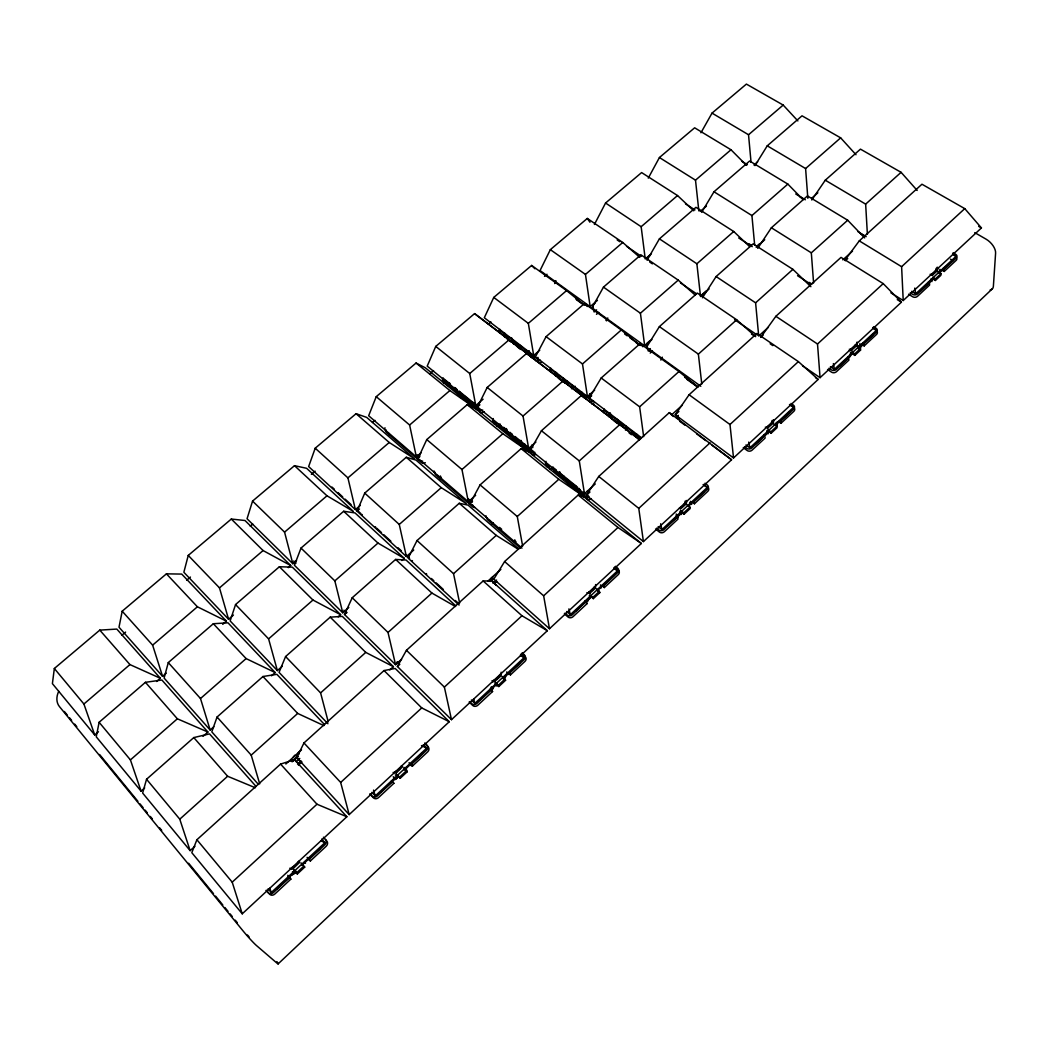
<?xml version="1.0" encoding="UTF-8"?>
<svg xmlns="http://www.w3.org/2000/svg" width="1048" height="1048" viewBox="0 0 1048 1048"><rect width="100%" height="100%" fill="white"/><g stroke="black" fill="none" stroke-linecap="round" stroke-linejoin="round"><path stroke-width="1.5" d="M859.91 348.132L859.923 343.521M686.283 500.472L686.126 504.009L680.388 509.105M861.548 346.875L861.561 344.202L864.181 345.919L876.547 334.417A3.471 2.699 -4.3 0 0 876.783 331.129M863.866 343.272L873.01 334.522L863.866 343.272L864.181 345.919M920.262 290.597L929.157 282.331L920.589 290.807M773.359 419.711L773.162 423.209L767.647 428.108M931.882 281.598L932.235 278.598L935.353 280.484L935.379 278.886L940.908 273.751L938.117 272.061M940.908 273.751L940.868 275.349L935.353 280.484M857.054 342.08L856.832 345.539L851.513 350.255A8.266 6.471 -5.1 0 1 849.391 350.661M944.065 268.747L952.868 260.297L944.078 268.471L944.222 271.471L941.562 269.873M937.554 267.41L937.305 270.829L932.183 275.375M850.57 352.429L850.386 356.307L836.278 369.446A3.498 2.764 -5.4 0 1 831.339 369.852L828.955 368.241M939.676 272.467L939.886 269.271M930.572 281.781L930.886 279.056M156.624 681.475L160.331 678.266L116.813 629.075L99.783 630.123L54.339 668.493L52.4 683.637L94.739 734.976L98.46 731.766M203.037 736.325L207.897 732.028L161.877 680.008L145.436 682.314L99.115 722.282L96.246 736.796L141.048 791.122L144.69 787.9M222.713 624.333L226.394 621.15L181.723 574.081L166.422 573.846L122.197 611.194L119 627.215L162.558 676.34L166.239 673.157M290.676 869.106A9.537 8.135 -47.6 0 0 292.968 868.74L299.872 862.137M396.079 773.031L402.694 766.691M288.266 567.649L290.702 565.54L244.97 520.502L231.307 519.048L188.247 555.414L183.858 572.274L228.569 619.276L233.442 615.058M492.599 681.724A8.816 7.729 -28.7 0 0 494.853 681.344L501.062 675.816L501.141 672.2M589.539 593.456L595.5 588.138L595.618 584.574M271.484 675.803L275.166 672.554L227.979 622.813L213.334 623.73L168.283 662.598L164.104 678.082L210.163 730.024L213.844 726.762M256.105 786.511L209.521 733.875L193.788 737.582L146.55 779.267L142.633 793.048L190.133 850.635L194.915 846.312M294.501 465.679L326.989 495.796L353.333 511.398L306.606 468.299L294.501 465.679L252.555 501.101L247.053 518.747L292.824 563.719L296.519 560.51M338.176 616.853L340.613 614.704L292.327 567.138L279.384 566.745L235.551 604.565L230.154 620.94L277.379 670.602L282.24 666.305M324.566 724.613L276.842 674.322L262.969 676.51L217.067 717.029L211.801 731.858L258.411 784.428M356.071 413.698L389.24 442.479L414.353 458.644L366.682 417.392L356.071 413.698L315.212 448.203L308.636 466.57L355.39 509.616L360.316 505.372M401.882 560.536L404.292 558.401L354.997 512.917L343.679 511.267L301.012 548.078L294.436 565.304L342.762 612.792L348.801 607.46M196.893 839.749L191.81 852.679L242.245 913.817L346.849 816.746L294.514 759.643L280.576 764.097L196.893 839.749L232.211 882.167L242.245 913.817M584.352 497.119L578.155 495.049L504.612 561.545L493.818 579.125L549.48 628.735L641.363 543.48L425.278 367.769L416.082 363.027L376.245 396.655L368.66 415.729L416.357 456.902L421.244 452.684M937.305 270.829L937.436 270.489A8.201 6.157 -3.2 0 0 937.043 267.319M389.804 669.908L393.38 666.672L342.316 616.381L330.225 617.154L285.593 656.546L279.056 672.358L327.919 723.749M554.706 283.563L555.912 280.668M413.724 550.056L406.388 556.554L357.054 511.136L364.73 493.11L406.27 457.269L416.043 460.098L466.295 503.59L441.26 487.661L406.27 457.269M856.832 345.539L856.976 345.185A8.266 6.471 -5.1 0 0 857.12 343.495M474.587 313.614L531.781 357.119L474.587 313.614L435.745 346.416L427.204 366.132L475.766 405.537L483.076 399.223M773.162 423.209L773.332 422.842A8.358 6.799 -8 0 0 773.529 421.047M686.126 504.009L686.309 503.616A8.463 7.126 -12.4 0 0 686.571 501.743M606.451 320.858L607.788 317.963M401.581 659.244L395.568 664.694L344.478 614.482L352.22 597.74L395.62 559.436L406.048 560.012L455.775 605.875M418.047 458.369L426.759 439.584L467.225 404.672L475.53 408.628M584.679 305.309L566.575 290.597L531.637 265.445L493.765 297.422L484.307 317.754L533.681 355.469L539.759 350.215M303.959 742.953L296.807 757.573L349.181 814.597L449.278 721.718L395.188 668.454L384.04 670.55L303.959 742.953L340.666 782.45L349.181 814.597M639.791 257.376L622.748 242.481L587.299 218.442L550.344 249.647L540.034 270.554L590.168 306.632L597.426 300.357M535.908 442.046L528.651 448.452L477.482 406.938L487.189 387.446L526.607 353.438L585.491 398.214L526.607 353.438M518.668 548.916L468.076 505.123L459.247 503.276L417.025 540.545L408.144 558.152L459.089 605.05M660.869 360.08L662.349 357.198M594.413 224.482L605.561 203.024L641.612 172.579L677.532 195.557L693.763 210.792M640.276 345.473L621.281 329.989L584.496 303.501L546.074 336.644L535.436 356.805L587.417 396.511L594.648 390.118M775.73 425.396L777.485 423.759M528.48 451.688L521.17 448.623L480.076 484.897L470.12 503.328L472.543 501.167M648.267 178.134L659.428 157.528L694.641 127.804L730.993 149.759L746.451 165.322M695.073 294.96L678.226 280.117L640.918 254.808L603.465 287.126L591.937 307.916L644.69 345.879L651.895 339.513M397.375 666.476L406.441 650.297L483.154 580.946L491.722 581.024L547.357 630.713L451.491 719.662L397.375 666.476L399.799 664.288M700.955 132.768L712.024 113.118L746.399 84.089L783.184 105.062L797.882 120.926M587.771 601.356L587.836 599.115M581.457 395.41L639.621 439.675L581.457 395.41L541.436 430.728L530.471 449.933L584.457 493.739L595.264 483.953M647.061 260.218L659.415 238.852L695.951 207.334L733.731 231.503L749.739 246.712M397.795 777.406L395.712 779.345L393.983 777.55M641.533 437.828L589.264 397.913L601.198 377.987L640.171 343.587L678.973 371.529L697.732 386.895M701.662 212.325L713.989 191.771L749.634 161.012L787.86 184.094L803.056 199.657M296.283 871.766L294.108 873.796L292.431 871.87M754.966 165.636L767.241 145.829L802.021 115.817L840.653 137.851L855.993 154.724M755.66 336.657L736.679 319.771L697.365 293.099L659.402 326.609L646.564 347.216L700.824 386.267M702.409 297.802L716.111 276.554L753.119 243.896L792.904 269.349L810.89 286.694M586.369 495.285L598.749 476.434L669.331 412.624L731.57 459.784L643.42 541.58L586.369 495.285L589.985 492.01M757.73 248.337L771.38 227.77L807.458 195.924L847.701 220.224L864.665 237.922M811.794 199.985L825.274 180.204L860.46 149.143L901.097 172.331L917.17 190.435M675.253 414.772L689.086 394.755L756.879 333.474L798.38 361.612L818.174 379.428L733.535 457.963L675.253 414.772L678.894 411.484M802.519 365.765L820.06 377.673L901.398 302.204L883.215 283.615L841.02 257.389L775.861 316.3L760.704 337.377L763.101 335.203M844.819 260.336L859.281 240.883L921.952 184.225L964.763 208.631L981.439 227.94L903.219 300.527L890.879 292.837M278.113 963.911L992.443 288.711M268.091 888.809L271.249 892.542L324.959 842.644L321.736 839.042M371.883 792.34L375.25 795.917L426.667 748.141L423.248 744.696M471.377 700.038L474.849 703.378L524.131 657.594L520.515 654.279M566.667 611.482L570.322 614.678L617.6 570.767L613.892 567.675M658.183 526.594L661.93 529.581L707.308 487.425L703.418 484.451M745.953 444.994L749.883 447.863L793.48 407.358L789.668 404.554M830.396 366.656L834.405 369.341L876.338 330.395L872.722 327.513M911.629 291.318L915.69 293.82L956.038 256.341L952.645 253.38M394.991 777.97L393.197 776.791M397.074 776.031L395.279 774.852M677.414 515.564L676.17 514.044M277.288 888.691L295.824 870.993M301.785 865.438L320.426 848.029L308.872 859.072L310.365 860.984L326.177 846.273A3.969 3.419 -46.2 0 0 326.806 841.02L323.4 837.195M391.572 780.747L392.306 781.533L380.948 792.078L398.345 775.703M404.345 770.136L410.344 764.555M411.288 763.887L422.383 753.276L411.288 763.887L412.545 765.957L427.702 751.861A3.799 3.341 -36.8 0 0 428.121 746.896L424.702 743.451M490.49 688.85L491.211 689.61L480.325 699.723L497.237 683.807M503.119 678.331L509.014 672.868M509.407 672.698L520.057 662.506L509.407 672.698L510.442 674.899L524.969 661.393A3.681 3.236 -26.1 0 0 525.205 656.69L521.878 653.651M585.321 600.74L586.042 601.473L575.601 611.181L591.413 596.286M597.36 590.758L603.307 585.229M603.491 585.256L613.735 575.457L603.491 585.256L604.329 587.587L618.255 574.631A3.603 3.105 -17.1 0 0 618.333 570.178M676.327 516.206L677.021 516.913L667 526.227L682.445 511.699M688.313 506.236L693.003 501.887M693.776 501.35L703.627 491.918L693.776 501.35L694.431 503.787L707.806 491.342A3.55 2.974 -10.8 0 0 707.728 487.124M763.717 435.012L764.398 435.706L754.783 444.653L769.258 431.016M775.219 425.475L778.782 422.161M780.498 420.746L789.982 411.668L780.498 420.746L780.97 423.3L778.402 421.466M847.701 356.988L848.382 357.669L839.134 366.263L852.155 353.975M858.063 348.486L862.779 344.111M929.563 282.043L933.074 278.781M938.916 273.345L942.427 270.083M266.428 890.407L269.611 894.167A4.061 3.445 -49.7 0 0 274.812 894.049L290.872 879.115L289.038 877.504L277.013 888.363M289.313 877.831L273.371 892.647A4.061 3.445 -49.6 0 1 268.144 892.765L266.1 890.341M292.379 874.949L295.746 871.831L293.82 869.879M309.147 859.386L324.867 844.78A3.969 3.419 -46.1 0 0 325.496 839.527M392.306 781.533L377.319 796.021A3.878 3.38 -41.6 0 1 372.145 796.205L370.036 793.939M394.847 779.712L398.057 776.725L396.563 774.472M411.576 764.189L426.628 750.198A3.812 3.341 -36.7 0 0 427.06 745.22L424.899 743.045M491.211 689.61L476.879 703.496A3.747 3.288 -31.3 0 1 471.757 703.719L469.57 701.61M503.826 678.423L505.883 676.51M509.708 672.973L524.131 659.572A3.694 3.236 -26.1 0 0 524.38 654.869L522.153 652.825M586.042 601.473L572.313 614.796A3.642 3.183 -21.1 0 1 567.23 615.071L564.99 613.093M587.155 600.962L590.116 598.212L589.356 595.421M603.805 585.518L617.639 572.653A3.616 3.118 -17.1 0 0 617.717 568.199L615.438 566.3M677.021 516.913L663.869 529.685A3.576 3.039 -13.6 0 1 658.838 530.013L656.546 528.179M677.519 516.978L680.362 514.345L679.929 511.306M694.09 501.599L707.387 489.246A3.55 2.974 -10.9 0 0 707.308 485.014L704.976 483.246M764.398 435.706L751.783 447.968A3.537 2.908 -8.6 0 1 746.805 448.334L744.46 446.618M765.223 435.457L767.044 433.767L766.926 430.518M780.825 420.982L793.598 409.113A3.511 2.83 -6.9 0 0 793.375 405.104L791.004 403.454M864.194 343.495L876.469 332.085A3.485 2.699 -4.3 0 0 876.115 328.273L873.705 326.727M928.489 281.938L929.497 282.79L917.524 293.925A3.458 2.633 -3.4 0 1 912.638 294.357L910.227 292.864M944.392 268.943L956.208 257.965A3.445 2.568 -2.7 0 0 955.737 254.35L953.287 252.909M406.545 770.621L407.292 771.708L400.244 778.245L399.498 777.171L406.545 770.621L403.781 767.765M504.979 679.091L505.568 680.283L498.822 686.558L498.219 685.379L504.979 679.091L502.123 676.419M599.351 591.334L599.797 592.631L593.325 598.644L592.88 597.36L599.351 591.334L596.43 588.845M689.912 507.127L690.226 508.503L684.016 514.28L683.702 512.917L689.912 507.127L686.925 504.795M776.895 426.248L777.079 427.715L771.105 433.269L770.922 431.815L776.895 426.248L773.843 424.086M851.749 353.373L854.827 355.39L854.749 353.857L860.487 348.512L857.395 346.495M392.594 781.834L393.878 783.315L378.511 797.607A3.878 3.38 -41.7 0 1 373.35 797.777L369.996 794.214M491.512 689.885L492.56 691.536L477.823 705.239A3.734 3.288 -31.3 0 1 472.714 705.474L469.176 702.068M586.343 601.749L587.155 603.556L573.033 616.696A3.642 3.17 -21.2 0 1 567.964 616.971L564.348 613.787M780.97 423.3L793.834 411.34A3.511 2.83 -6.8 0 0 793.611 407.331L789.511 404.58M944.222 271.471L956.117 260.402A3.445 2.568 -2.6 0 0 956.261 257.271M304.706 867.128L303.789 866.172L296.427 873.01L297.357 873.966L304.706 867.128L301.117 863.107L303.055 865.032M854.827 355.39L860.565 350.058L860.487 348.512M232.211 882.167L316.981 804.222L346.849 816.746M340.666 782.45L421.728 707.924L449.278 721.718M451.491 719.662L444.378 687.095L521.956 615.752L547.357 630.713M549.48 628.735L543.65 595.814L617.979 527.485L641.363 543.48M643.42 541.58L638.769 508.359L710.033 442.832M733.535 457.963L729.984 424.506L798.38 361.612M820.06 377.673L817.519 344.006L883.215 283.615M903.219 300.527L901.608 266.69L964.763 208.631M296.204 761.713L299.793 758.451M493.005 583.291L496.569 580.068M675.895 417.497L678.266 415.336M494.342 583.539L496.726 581.378M297.54 764.058L301.077 760.848M298.431 765.132L301.955 761.922M285.855 763.992L301.51 749.831M487.713 581.286L500.852 569.405M671.558 414.903L682.314 405.17M768.407 327.251L758.713 336.028L755.595 302.82L716.111 276.554M842.841 259.878L852.509 251.127M292.104 761.83L294.514 759.643M845.317 260.729L847.727 258.542M293.532 760.848L298.353 756.486M559.75 471.81L561.047 475.609L567.964 481.818L569.234 480.678M625.46 430.125L626.704 429.012L625.905 426.012M190.133 850.635L179.771 819.182L227.626 776.267L255.345 787.755M259.694 783.852L251.206 755.123L297.684 713.439L323.871 725.596M328.234 721.862L320.596 692.898L365.752 652.406L393.38 666.672M395.568 664.694L388.009 632.442L431.907 593.076L455.382 606.491M459.627 603.045L453.548 573.675L496.241 535.397L518.367 549.309M522.638 546.06L517.28 516.52L558.807 479.277L582.439 495.56M584.457 493.739L579.295 460.91L619.696 424.676M643.655 436.636L639.634 406.807L678.973 371.529M701.78 384.066L698.374 354.119L736.679 319.771M755.595 302.82L792.904 269.349M813.589 282.96L811.322 252.83L847.701 220.224M867.39 234.32L865.648 204.124L901.097 172.331M607.565 415.519L609.857 413.475M553.003 466.923L550.239 469.399L549.519 467.316L546.375 464.762A3.419 2.803 -19.1 0 1 545.995 461.356M609.071 416.868L610.866 415.257M491.551 524.459L493.228 522.965M647.913 350.739L650.323 348.604M650.219 353.071L652.511 351.041M650.061 340.548L646.406 343.77L647.612 349.338M701.426 295.143L706.182 290.938M757.429 245.651L759.748 243.594M419.96 455.985L417.602 458.028L468.338 501.782L475.622 495.337M709.09 288.947L700.523 296.519L696.881 263.769L659.415 238.852M756.184 247.315L764.739 239.743M811.741 198.203L817.846 192.793M409.912 554.051L407.869 555.859L408.89 557.785M469.543 504.127L468.653 502.11L471.05 500.001M528.637 451.832L527.878 449.749L530.209 447.679M585.609 398.699L587.876 396.694M344.478 614.482L346.888 612.346M589.264 397.913L591.675 395.777M506.367 428.54L507.822 432.392L514.751 438.601L516.009 437.501M571.448 388.756L575.273 386.293M506.341 429.208L507.756 432.994L511.083 435.614L512.289 434.566M555.283 375.695L557.064 374.149M439.754 479.656L441.404 478.216L440.37 475.962M141.048 791.122L130.424 759.905L177.361 718.797L207.897 732.028M210.163 730.024L200.496 698.531L246.11 658.589L275.166 672.554M277.379 670.602L268.602 638.887L312.959 600.032L340.613 614.704M342.762 612.792L334.836 580.88L377.987 543.074L404.292 558.401M406.388 556.554L399.262 524.445L441.26 487.661M468.338 501.782L461.971 469.517L502.857 433.702L526.672 450.208M528.651 448.452L523.031 416.043L562.841 381.171M587.417 396.511L582.491 363.957L621.281 329.989M644.69 345.879L640.42 313.221L678.226 280.117M696.881 263.769L733.731 231.503M754.678 245.271L751.927 215.561L787.86 184.094M807.838 198.308L805.598 168.545L840.653 137.851M553.711 374.293L555.964 372.328M596.482 314.321L598.749 312.356M646.498 257.939L651.45 253.655M700.26 211.447L706.444 206.102M753.971 165.021L757.678 161.798M595.002 303.055L592.605 305.138L594.137 311.977L596.587 309.854M646.904 258.175L650.428 255.123M476.788 409.676L475.949 407.554L478.242 405.563M532.856 358.324L535.096 356.386M357.054 511.136L359.503 509.014M477.482 406.938L479.919 404.829M455.71 388.153L457.269 391.991L460.727 394.716L461.906 393.694M460.491 397.48L462.967 395.345M456.221 388.756L457.282 391.363L464.212 397.546L465.443 396.485M520.109 349.429L521.314 348.394L520.28 345.342M94.739 734.976L83.906 704.007L129.926 664.589L160.331 678.266M162.558 676.34L152.628 645.149L197.404 606.792L226.394 621.15M228.569 619.276L219.491 587.876L263.074 550.554L290.702 565.54M292.824 563.719L284.571 532.135L326.989 495.796M355.39 509.616L347.923 477.875L389.24 442.479M416.357 456.902L409.624 425.016L449.88 390.55L473.814 407.227M475.766 405.537L469.74 373.533L508.961 339.932M533.681 355.469L528.336 323.347L566.575 290.597M590.168 306.632L585.452 274.419L622.748 242.481M645.254 259L641.153 226.709L677.532 195.557M698.846 210.91L695.505 180.164L730.993 149.759M751.049 162.296L748.534 134.747L783.184 105.062M502.542 335.124L504.769 333.225M504.18 336.578L505.935 335.085L507.363 339.224L510.979 341.989M121.856 635.284L125.603 632.101M186.688 580.225L190.435 577.055M250.276 526.227L252.764 524.105M311.361 474.351L315.107 471.168M372.459 422.475L374.948 420.353M429.798 373.769L433.545 370.586M488.394 324.002L490.896 321.893M544.501 276.358L546.99 274.248M858.26 345.801L860.67 345.591M858.364 348.08L859.53 347.504M293.453 868.543L289.811 868.229M396.55 772.835L393.118 772.415M495.298 681.148L492.049 680.637M589.985 593.26L586.906 592.657M768.079 427.925L765.315 427.165M851.932 350.084L849.312 349.246M932.589 275.205L930.113 274.301M938.563 271.72L940.528 272.912M859.674 348.067L857.736 346.796M777.354 424.584L775.455 423.222M691.772 504.14L689.898 502.686M676.183 515.433L677.427 515.878M493.097 688.824L491.316 687.134M320.832 840.837L324.959 842.644M404.882 767.424L406.611 769.219M421.493 745.6L426.667 748.141M520.476 655.59L524.131 657.594M978.662 226.342L981.439 227.94M974.758 232.63L986.037 239.141A12.419 6.747 44.8 0 1 995.6 253.131L993.386 286.222A12.104 6.393 44.3 0 1 990.164 289.916M953.235 254.677L956.038 256.341M712.024 113.118L748.534 134.747M767.241 145.829L805.598 168.545M825.274 180.204L865.648 204.124M950.471 259.144L952.868 260.572M943.41 268.065L944.078 268.471M741.892 161.34L747.381 164.667M795.746 193.985L805.336 199.788M857.971 231.687L866.198 236.665M932.589 277.196L935.379 278.886M800.03 196.893L803.75 199.146M860.906 233.783L864.823 236.154M614.154 568.671L617.6 570.767M859.281 240.883L901.608 266.69M908.564 294.213L912.638 296.741A3.458 2.633 -3.3 0 0 917.511 296.309L929.563 285.095L929.497 282.79M897.285 299.636L901.398 302.204M659.428 157.528L695.505 180.164M713.989 191.771L751.927 215.561M771.38 227.77L811.322 252.83M748.966 243.765L751.416 245.337M809.266 282.397L811.846 284.06M685.471 203.836L694.955 209.914M738.722 237.975L752.254 246.66M797.554 275.703L811.113 284.401M873.639 328.666L876.338 330.395M863.211 342.578L863.866 343.01M857.487 348.041L860.565 350.058M851.657 351.827L854.749 353.857M848.382 357.669L848.945 360.08L836.422 371.726A3.485 2.764 -5.4 0 1 831.496 372.132L827.566 369.486M605.561 203.024L641.153 226.709M775.861 316.3L817.519 344.006M703.247 484.713L707.308 487.425M617.167 239.927L619.84 241.747M626.534 246.28L641.245 256.275M649.734 262.039L652.406 263.847M680.466 282.908L696.514 293.794M734.582 319.64L757.363 335.111M770.149 343.783L772.848 345.617M751.481 334.063L754.167 335.884M815.475 377.594L818.174 379.428M550.344 249.647L585.452 274.419M603.465 287.126L640.42 313.221M659.402 326.609L698.374 354.119M767.87 429.628L770.922 431.815M771.105 433.269L768.092 431.095L768.184 433.793M575.732 298.719L583.618 304.392M624.595 333.932L627.176 335.792M629.769 337.666L638.835 344.202M684.685 377.241L697.903 386.778M576.439 299.689L583.029 304.444M636.215 342.788L638.848 344.687M687.003 379.415L697.588 387.039M689.086 394.755L729.984 424.506M743.281 447.666L747.145 450.509A3.524 2.895 -8.6 0 0 752.11 450.142L765.145 438.025L764.726 435.942M677.584 415.964L678.881 419.174L676.458 417.379M679.785 421.335L684.973 425.187M696.619 433.833L705.684 440.566M712.155 445.374L731.57 459.784M493.765 297.422L528.336 323.347M546.074 336.644L582.491 363.957M601.198 377.987L639.634 406.807M499.739 330.434L538.58 360.119L537.925 357.368M550.724 369.394L591.583 400.624M604.369 410.397L641.101 438.457M515.328 343.888L517.725 345.722M504.94 336.657L507.036 338.255M519.232 348.473L513.455 343.168L511.621 337.797M555.846 375.603L558.047 377.293M609.412 416.593L611.718 418.362M636.739 437.514L634.368 435.693L633.359 431.776M563.405 382.127L558.348 378.249L556.711 373.023M613.093 420.169L617.534 423.575M629.062 432.876L631.459 434.71M691.903 501.835L694.431 503.787M680.715 510.573L683.702 512.917M684.016 514.28L681.056 511.961L681.396 514.476M553.501 468.351L554.353 470.84L557.549 473.355M579.583 489.062L580.592 492.154L583.71 494.604M443.081 377.896A3.249 2.515 -22.1 0 0 443.291 381.027L446.121 383.319L447.011 385.454L449.697 383.162L451.347 387.171L454.819 389.908M493.215 418.545A3.327 2.659 -20.8 0 0 493.503 421.807L496.477 424.23L497.289 426.339L500.014 423.955L501.52 427.938L504.874 430.571M526.424 448.151L528.598 449.867L526.424 448.151L525.048 444.378M435.745 346.416L469.74 373.533M487.189 387.446L523.031 416.043M541.436 430.728L579.295 460.91M598.749 476.434L638.769 508.359M655.576 529.017L659.375 532.057A3.576 3.039 -13.6 0 0 664.38 531.729L677.951 519.114L677.336 517.162M443.409 378.472L449.579 383.463M454.505 387.472L456.967 389.463M459.43 391.467L474.233 403.467M503.643 427.322L506.158 429.353M509.931 432.418L512.446 434.462M514.961 436.492L533.825 451.793M553.894 468.076L556.396 470.107M558.885 472.124L577.605 487.307M583.841 492.364L588.832 496.411M476.434 407.24L464.212 397.546M520.935 440.343L522.349 444.195L528.808 449.946M575.522 485.512L576.361 488.041L582.832 493.818M451.347 387.171L460.727 394.716M477.43 408.353L475.006 406.388L473.486 402.563M501.52 427.938L511.083 435.614M514.751 438.601L525.978 447.706L522.349 444.195M554.353 470.84L564.099 478.674L560.929 476.172L559.658 472.438M567.964 481.818L579.793 491.42L576.361 488.041M580.592 492.154L582.832 493.975M476.106 407.462L457.282 391.363M528.375 449.92L507.822 432.392M583.579 494.761L561.047 475.609M475.949 407.554L478.871 409.925A3.301 2.62 -21.2 0 0 482.735 410.043M527.878 449.749L530.956 452.251A3.393 2.751 -19.7 0 0 534.952 452.395M448.007 385.428L449.553 386.673L448.086 383.136M497.983 426.051L499.595 427.361L498.272 423.851M416.082 363.027L449.88 390.55M467.225 404.672L502.857 433.702M521.17 448.623L558.807 479.277M578.155 495.049L617.979 527.485M520.345 443.396A5.017 4.048 -19.9 0 0 523.633 446.094L520.345 443.396L519.664 441.549L521.865 443.356M577.147 489.56L573.688 486.717A5.148 4.271 -18 0 0 577.147 489.56L576.557 487.752M470.722 403.087L472.805 404.803A4.886 3.851 -21.4 0 1 469.674 402.236M614.573 567.047L617.193 569.234M287.742 875.316L289.995 877.189M289.038 877.504L288.305 876.704M601.853 585.491L604.329 587.587M376.245 396.655L409.624 425.016M426.759 439.584L461.971 469.517M480.076 484.897L517.28 516.52M597.858 590.98L599.797 592.631M589.959 594.858L592.88 597.36M590.43 596.155L593.325 598.644M417.183 454.845L419.606 456.928M468.364 498.966L472.072 502.162M467.736 500.001L469.832 501.809M499.529 527.419L501.678 529.279M584.692 601.421L587.155 603.556M468.653 502.11L521.97 548.104M520.463 548.13L487.7 519.821A3.458 2.869 -23.1 0 1 486.927 518.55M459.247 503.276L496.241 535.397M504.612 561.545L543.65 595.814M493.477 581.915L496.477 585.36L493.765 582.95M483.154 580.946L521.956 615.752M315.212 448.203L347.923 477.875M364.73 493.11L399.262 524.445M417.025 540.545L453.548 573.675M331.993 487.058L334.391 489.259M337.967 492.547L342.735 496.949M345.133 499.136L351.093 504.625M355.875 509.027L360.735 513.494M376.808 528.271L381.485 532.581M383.83 534.742L390.865 541.2M397.899 547.672L401.41 550.907M406.1 555.217L409.611 558.453M431.409 578.509L433.806 580.697M436.191 582.898L443.37 589.5M455.33 600.504L458.919 603.792M343.679 511.267L377.987 543.074M395.62 559.436L431.907 593.076M508.031 672.659L510.442 674.899M502.739 677.637L505.568 680.283M495.376 682.693L498.219 685.379M498.822 686.558L495.992 683.899L496.909 685.995M490.15 689.27L492.56 691.536M252.555 501.101L284.571 532.135M301.012 548.078L334.836 580.88M352.22 597.74L388.009 632.442M406.441 650.297L444.378 687.095M669.331 412.624L673.314 416.528M399.38 663.895L397.323 661.878L398.41 663.672M293.715 560.994L295.968 563.195M343.888 610.198L346.181 612.451M396.956 662.244L399.236 664.471M231.307 519.048L263.074 550.554M279.384 566.745L312.959 600.032M330.225 617.154L365.752 652.406M384.04 670.55L421.728 707.924M294.698 870.914L296.283 872.525M531.637 265.445L534.925 268.773M412.545 765.957L410.2 763.547L411.536 765.983M404.541 768.865L407.292 771.708M188.247 555.414L219.491 587.876M235.551 604.565L268.602 638.887M285.593 656.546L320.596 692.898M397.651 775.258L399.498 777.171M400.244 778.245L397.506 775.402L398.751 777.262M391.546 780.878L393.878 783.315M166.422 573.846L197.404 606.792M213.334 623.73L246.11 658.589M262.969 676.51L297.684 713.439M584.496 303.501L587.286 306.514M280.576 764.097L316.981 804.222M249.097 936.899L247.42 934.999M122.197 611.194L152.628 645.149M168.283 662.598L200.496 698.531M217.067 717.029L251.206 755.123M308.164 858.246L308.872 859.072M308.099 858.404L310.365 860.984M99.783 630.123L129.926 664.589M145.436 682.314L177.361 718.797M193.788 737.582L227.626 776.267M293.754 869.932L297.357 873.966M288.619 876.508L290.872 879.115M640.171 343.587L642.869 346.77M54.339 668.493L83.906 704.007M99.115 722.282L130.424 759.905M146.55 779.267L179.771 819.182M64.347 711.487L67.452 715.286M69.535 717.815L71.605 720.343M74.709 724.129L76.779 726.67M99.56 754.481L137.891 801.288M139.96 803.816L143.065 807.602M145.135 810.13L147.205 812.672M150.323 816.457L152.392 818.986M159.637 827.841L161.706 830.37M188.64 863.251L213.491 893.603M215.574 896.132L222.818 904.987M224.888 907.516L227.992 911.315M230.062 913.843L232.145 916.371M235.25 920.17L237.32 922.699M307.09 857.33L308.859 859.648M850.544 353.477L851.225 354.368M587.299 218.442L589.959 222.228M345.46 611.036L346.626 612.884M409.061 762.643L410.475 765.21M491.198 687.239L492.193 689.191M502.988 677.964L503.551 679.104M388.297 432.719L389.306 434.789M417.602 458.028L418.571 460.072M437.776 475.451L438.719 477.482M494.984 683.06L496.097 685.602M489.927 520.476L490.778 522.48M459.338 391.284L460.386 393.891M473.211 402.537L474.233 405.131M506.774 671.899L507.848 674.689M510.127 432.483L511.083 435.051M305.007 861.928L305.479 863.225M524.734 444.326L525.664 446.88M511.581 338.57L513.389 343.836M515.236 341.556L516.612 345.578M563.641 475.871L564.492 478.412M526.135 349.875L527.471 353.897L530.681 356.346L528.913 351.001M529.227 351.054L531.401 357.617M579.033 488.355L579.858 490.883M269.821 888.167L271.249 892.542M583.291 496.28L582.623 494.211L585.871 496.857A3.485 2.908 -17.6 0 0 589.173 497.394M563.562 378.472L564.793 382.454L568.121 384.996L566.903 381.014M563.064 377.883L564.676 383.096M571.75 384.655L572.667 387.681M578.365 389.764L579.544 393.747L582.924 396.327L581.745 392.345M373.52 790.1L375.25 795.917M582.085 392.411L583.618 397.611M610.211 412.86L611.98 419.318M617.77 419.868L618.831 423.811L622.329 426.484L621.281 422.541M617.259 419.266L618.648 424.427M473.67 699.016L474.849 703.378M636.922 434.488L637.918 438.418M600.491 584.876L601.251 587.876M637.302 434.566L638.612 439.702M568.907 608.875L570.322 614.678M532.122 444.797L532.803 447.601M677.729 515.275L678.253 517.529M587.509 490.726L588.177 493.569M589.998 393.642L590.627 396.432M660.646 523.79L661.93 529.581M748.731 442.099L749.883 447.863M833.383 363.591L834.405 369.341M914.786 288.082L915.69 293.82M690.435 501.35L690.92 504.533M776.922 422.161L777.118 425.095M492.206 577.435L492.337 580.553A8.463 7.179 -25.2 0 0 492.586 576.714M575.352 487.399A5.161 4.271 -18 0 1 573.544 485.931M591.386 498.586A3.485 2.908 -17.6 0 1 586.539 498.914M547.108 466.845A3.419 2.79 -19.1 0 1 546.362 464.159M604.382 413.082A3.38 2.725 -15.7 0 1 604.473 409.165M515.983 541.75A5.214 4.389 -22.2 0 1 514.778 539.812M486.848 517.817A3.471 2.869 -23.1 0 1 485.997 515.786M491.368 578.011A7.795 6.602 -25.3 0 1 490.123 581.483M426.719 574.186A3.511 2.934 -27.7 0 1 426.248 573.584M297.815 753.185A8.332 6.995 -41.1 0 1 291.108 760.769M294.789 755.215A8.345 7.008 -41 0 1 293.348 756.839M299.152 751.77A9.052 7.598 -41.1 0 1 299.165 753.892M772.062 420.523A7.69 6.249 -8 0 1 766.651 427.021M499.87 674.545A8.122 7.113 -28.7 0 1 493.962 680.034M936.047 268.445A7.546 5.672 -3.3 0 1 931.135 274.419M855.522 344.569A7.611 5.96 -5.2 0 1 850.491 349.233M594.268 586.959A7.926 6.851 -19.3 0 1 588.609 592.225M685.117 501.18A7.795 6.55 -12.5 0 1 679.432 507.953M401.41 765.905A8.397 7.323 -39 0 1 395.24 771.629M298.615 861.273A8.777 7.48 -47.5 0 1 292.182 867.246M540.362 360.211A3.262 2.554 -18.2 0 1 535.829 360.604M541.069 362.398A3.262 2.554 -18.2 0 1 539.589 363.211M499.66 332.923A3.21 2.463 -19.3 0 1 499.909 329.334M522.952 444.247A5.03 4.061 -19.9 0 1 519.664 441.549M535.698 454.491A3.393 2.751 -19.7 0 1 531.716 454.334M494.315 423.929A3.327 2.646 -20.8 0 1 494.027 420.667M649.708 350.831A3.327 2.607 -13.6 0 1 649.026 351.316M606.032 320.321A3.262 2.515 -15.1 0 1 606.543 319.745M425.291 462.705A3.354 2.672 -24.6 0 1 421.44 462.561L386.529 432.392A3.288 2.581 -25.2 0 1 386.005 429.837M422.685 461.159A3.354 2.672 -24.6 0 1 420.484 460.504M385.52 430.322A3.301 2.581 -25.2 0 1 384.996 427.767M474.862 507.442A3.432 2.817 -23.5 0 1 472.569 506.747L435.798 474.967A3.367 2.712 -24.3 0 1 435.195 472.294M473.133 505.385A3.445 2.83 -23.5 0 1 471.692 504.73M434.855 472.923A3.38 2.725 -24.3 0 1 434.082 470.984M578.562 393.013A3.275 2.607 -16.7 0 1 578.601 391.638M593.417 400.729A3.354 2.685 -16.4 0 1 588.74 401.096M594.033 402.891A3.354 2.685 -16.4 0 1 591.675 403.873M550.685 371.974A3.288 2.594 -17.7 0 1 550.855 368.241M470.945 402.629A4.899 3.851 -21.4 0 1 469.321 401.305M473.106 406.388A3.223 2.541 -21.4 0 1 473.211 405.026M484.255 411.681A3.301 2.607 -21.2 0 1 479.709 412.047M444.182 383.162A3.249 2.515 -22.1 0 1 443.972 380.044M412.506 560.955A3.498 2.882 -27.8 0 1 411.864 560.523M375.76 527.314A3.432 2.777 -28.2 0 1 375.315 526.738M362.294 514.764A3.406 2.738 -28.3 0 1 361.678 514.358M58.754 691.313A18.288 13.991 -41.5 0 0 59.448 706.588L243.254 931.161A14.646 1.022 48.7 0 0 256.655 945.702L276.96 963.138A14.213 0.956 48.7 0 0 276.908 961.632M450.968 386.227L448.911 384.564L456.548 391.572L450.968 386.227M501.167 426.995L499.018 425.239L506.538 432.182L501.167 426.995M554.038 469.923L551.759 468.076L559.134 474.914L554.038 469.923"/></g></svg>
